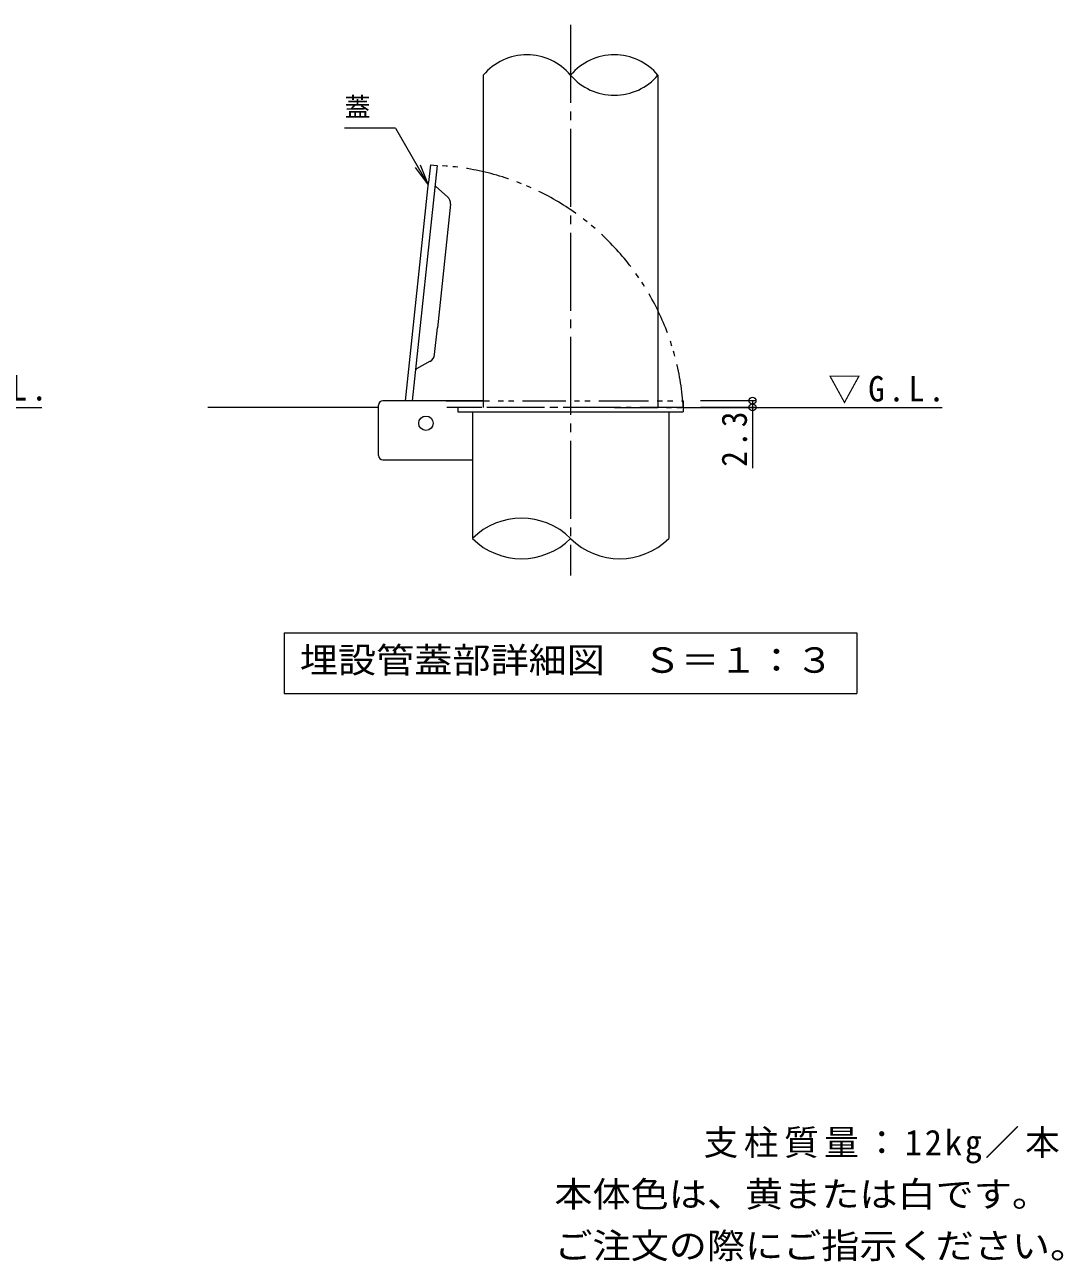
# Model space of a CAD drawing. Units: millimetres on the paper, enlarged 10 times, with parts at other scales. Extents: x -1775 to 1780, y -1363 to 776.
# Drawn here: x 581 to 1780, y -1112 to 315 of the extents above; entities that cross this region are included whole.
import ezdxf
from ezdxf.enums import TextEntityAlignment as Align

# ---------------------------------------------------------------- set-up
doc = ezdxf.new("R2010")
doc.units = ezdxf.units.MM
doc.header["$LTSCALE"] = 10
doc.header["$PDMODE"] = 32
doc.header["$PDSIZE"] = 8
doc.linetypes.add('CHAIN2', pattern=[12, 9, -1, 1, -1])
doc.linetypes.add('DOUBLE_CHAIN1', pattern=[8.8, 5, -1, 0.6, -0.6, 0.6, -1])
for name, color, linetype, lineweight in [('C-5', 7, 'Continuous', 9), ('C-E', 6, 'Continuous', 5), ('D-0', 4, 'Continuous', 9), ('D-1', 3, 'Continuous', 9), ('D-2', 4, 'Continuous', 9), ('D-4', 7, 'Continuous', 9), ('D-5', 7, 'Continuous', 9), ('D-A', 2, 'Continuous', 9), ('D-E', 6, 'Continuous', 5)]:
    doc.layers.add(name, color=color, linetype=linetype, lineweight=lineweight)
doc.layers.add('F-5_F-5ﾚｲﾔ', color=2, linetype='Continuous')
doc.styles.add('ＭＳ ゴシック', font='')
doc.styles.get('ＭＳ ゴシック').set_extended_font_data('MS Gothic')

msp = doc.modelspace()

# ---------------------------------------------------------------- linework, layer by layer
at = {"layer": 'C-E'}
msp.add_line((405.04, -126.53), (600.94, -126.53), dxfattribs=at)
at = {"layer": 'D-0', "color": 7, "linetype": 'CHAIN2'}
msp.add_line((1211.38, 314.9), (1211.38, -320.41), dxfattribs=at)
at = {"layer": 'D-0', "linetype": 'DOUBLE_CHAIN1'}
for p, q in [((1067.79, -118.86), (1255.73, -118.86)), ((1103.68, -126.53), (1068.6, -126.53)), ((1341.38, -126.53), (1103.68, -126.53))]:
    msp.add_line(p, q, dxfattribs=at)
at = {"layer": 'D-0'}
for p, q in [((1341.38, -126.53), (1341.38, -131.53)), ((1098.05, -131.53), (1098.05, -277.84)), ((1324.72, -131.53), (1324.72, -277.84))]:
    msp.add_line(p, q, dxfattribs=at)
msp.add_lwpolyline([(1081.38, -126.53), (1081.38, -131.53), (1341.38, -131.53)], dxfattribs=at)
at = {"layer": 'D-0', "linetype": 'DOUBLE_CHAIN1'}
msp.add_lwpolyline([(1251.36, -118.86), (1341.38, -118.86), (1341.38, -126.53)], dxfattribs=at)
msp.add_arc((1044.38, -144.86), 297.56, 3.53229, 87.53222, dxfattribs=at)
at = {"layer": 'D-0'}
for centre, start, end in [((1154.72, -334.99), 45.23975, 134.76025), ((1154.72, -220.7), 225.23975, 314.76025), ((1268.05, -220.7), 225.23975, 314.76025)]:
    msp.add_arc(centre, 80.48, start, end, dxfattribs=at)
at = {"layer": 'D-1'}
for p, q in [((1110.55, 256.79), (1110.55, -126.53)), ((1312.22, 256.79), (1312.22, -126.53)), ((1110.55, 20.14), (1110.55, -126.52)), ((989.72, -182.19), (989.72, -123.86)), ((1110.55, -118.86), (994.72, -118.86)), ((994.72, -187.19), (1098.05, -187.19))]:
    msp.add_line(p, q, dxfattribs=at)
for centre, radius, start, end in [((1160.97, 213.99), 66.14, 40.32983, 139.67017), ((1261.8, 213.99), 66.14, 40.32983, 139.67017), ((1261.8, 299.59), 66.14, 220.32983, 319.67017), ((994.72, -123.86), 5, 90, 180), ((994.72, -182.19), 5, 180, 270)]:
    msp.add_arc(centre, radius, start, end, dxfattribs=at)
at = {"layer": 'D-2'}
for p, q in [((1057.2, 152.43), (1028.68, -118.86)), ((1049.57, 153.23), (1047.42, 132.8)), ((1049.57, 153.23), (1057.2, 152.43)), ((1020.97, -118.86), (1047.42, 132.8)), ((1069.24, 116.45), (1055.65, 128.25)), ((1072.62, 107.85), (1057.62, -34.91)), ((1054.37, -65.75), (1057.62, -34.91)), ((1049.33, -73.42), (1033.54, -82.18))]:
    msp.add_line(p, q, dxfattribs=at)
at = {"layer": 'D-2', "color": 6, "linetype": 'DOUBLE_CHAIN1', "lineweight": 5}
for p, q in [((1268.75, -126.53), (1103.68, -126.53)), ((1261.91, -126.53), (1341.38, -126.53))]:
    msp.add_line(p, q, dxfattribs=at)
at = {"layer": 'D-2'}
for centre, radius, start, end in [((1057.19, 130.01), 2.33, 173.99799, 228.99889), ((1062.67, 108.9), 10, 353.99956, 48.99919), ((1044.43, -64.71), 10, 299.00172, 353.99965), ((1034.67, -84.22), 2.33, 119.00227, 174.00244)]:
    msp.add_arc(centre, radius, start, end, dxfattribs=at)
at = {"layer": 'D-4'}
for p, q in [((1424.32, -118.86), (1361.38, -118.86)), ((1424.32, -126.53), (1361.38, -126.53)), ((1421.32, -118.86), (1421.32, -196.65))]:
    msp.add_line(p, q, dxfattribs=at)
for p in [(1421.32, -118.86), (1421.32, -126.53)]:
    msp.add_point(p, dxfattribs=at)
at = {"layer": 'D-5'}
for p, q in [((1009.32, 195.74), (950.52, 195.74)), ((1009.32, 195.74), (1047.15, 130.22)), ((1031.93, 150.06), (1047.15, 130.22)), ((1037.58, 153.32), (1047.15, 130.22)), ((880.88, -386.58), (1541.88, -386.58)), ((880.88, -386.58), (880.88, -456.58)), ((1541.88, -386.58), (1541.88, -456.58)), ((880.88, -456.58), (1541.88, -456.58))]:
    msp.add_line(p, q, dxfattribs=at)
at = {"layer": 'D-A'}
msp.add_circle((1044.38, -144.86), 8.33, dxfattribs=at)
at = {"layer": 'D-E'}
for p, q in [((989.72, -126.53), (792.86, -126.53)), ((1341.72, -126.53), (1640.39, -126.53))]:
    msp.add_line(p, q, dxfattribs=at)

# ---------------------------------------------------------------- texts
at = {"layer": 'C-5', "color": 2, "insert": (472.84, -121.3), "char_height": 29.33, "attachment_point": 7, "style": 'ＭＳ ゴシック'}
msp.add_mtext('\\T1.22;\\W0.95;▽G.L.', dxfattribs=at)
at = {"layer": 'D-4', "color": 2, "insert": (1508.47, -122.39), "char_height": 29.33, "attachment_point": 7, "style": 'ＭＳ ゴシック'}
msp.add_mtext('\\T1.22;\\W0.95;▽G.L.', dxfattribs=at)
at = {"layer": 'D-4', "color": 2, "insert": (1415.32, -195.03), "char_height": 29.33, "attachment_point": 7, "rotation": 90, "style": 'ＭＳ ゴシック'}
msp.add_mtext('\\T1.27;\\W0.9;2.3', dxfattribs=at)
at = {"layer": 'D-5', "style": 'ＭＳ ゴシック'}
msp.add_text('蓋', height=21.99, dxfattribs=at).set_placement((950.52, 202.41), align=Align.BOTTOM_LEFT)
at = {"layer": 'D-5', "color": 2, "style": 'ＭＳ ゴシック', "width": 1.1}
msp.add_text('埋設管蓋部詳細図\u3000Ｓ＝１：３', height=29.33, dxfattribs=at).set_placement((898.88, -441.58), align=Align.BOTTOM_LEFT)
at = {"layer": 'F-5_F-5ﾚｲﾔ', "style": 'ＭＳ ゴシック', "width": 1.1}
for s, p in [('本体色は、黄または白です。', (1192.64, -1057.84)), ('ご注文の際にご指示ください。', (1192.64, -1117.31))]:
    msp.add_text(s, height=29.33, dxfattribs=at).set_placement(p, align=Align.BOTTOM_LEFT)
at = {"layer": 'F-5_F-5ﾚｲﾔ', "insert": (1364.84, -999.01), "char_height": 29.33, "attachment_point": 7, "style": 'ＭＳ ゴシック'}
msp.add_mtext('\\T1.16;支柱質量：12kg／本', dxfattribs=at)

doc.saveas('drawing.dxf')
